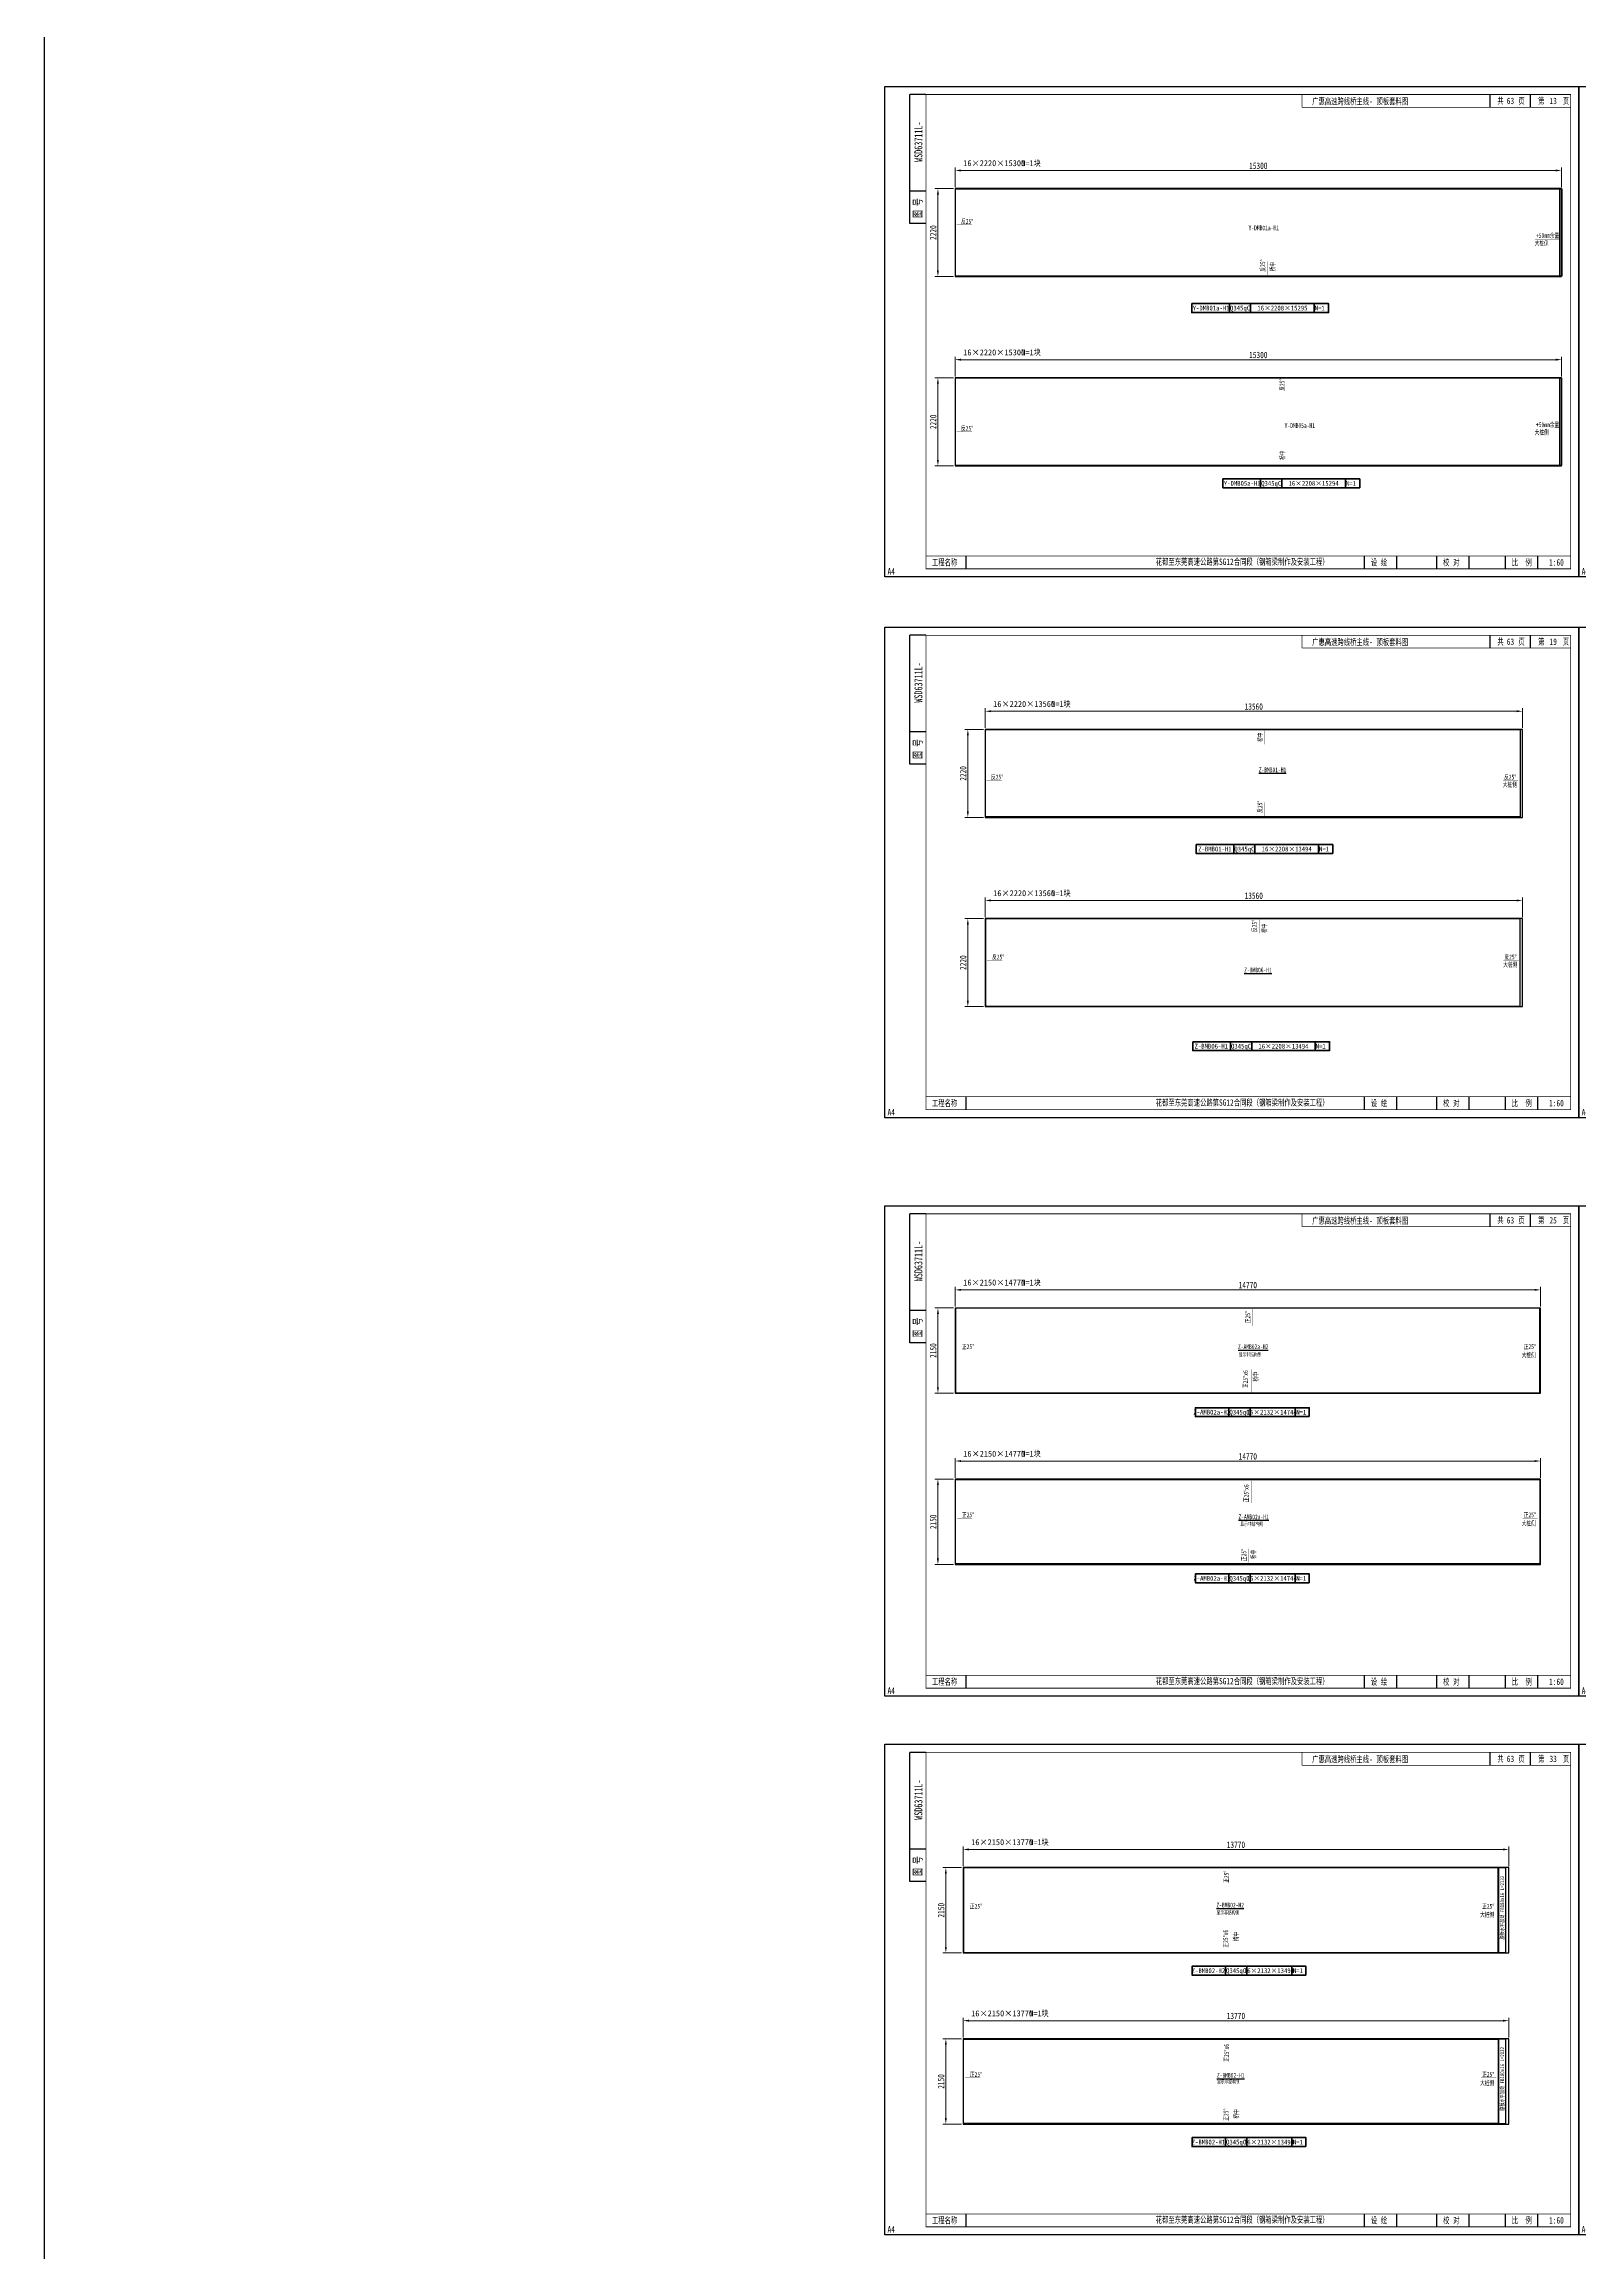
# Model space of a CAD drawing. Extents: x 1629247 to 2251351, y -601856 to -65897.
# Drawn here: x 2065548 to 2104269, y -172429 to -116702 of the extents above; entities that cross this region are included whole.
import ezdxf
from ezdxf.enums import TextEntityAlignment as Align

# ---------------------------------------------------------------- set-up
doc = ezdxf.new("R2010")
doc.units = 0
doc.header["$LTSCALE"] = 2
doc.header["$MEASUREMENT"] = 0
doc.header["$PDMODE"] = 35
doc.header["$PDSIZE"] = 50
doc.linetypes.add('PHANTOM', pattern=[63.5, 31.75, -6.35, 6.35, -6.35, 6.35, -6.35])
doc.layers.get('0').update_dxf_attribs({"linetype": 'CONTINUOUS'})
doc.layers.get('Defpoints').update_dxf_attribs({"linetype": 'CONTINUOUS'})
doc.layers.add('1图框轮廓', color=7, linetype='CONTINUOUS', lineweight=35)
doc.layers.add('标注层', color=3, linetype='CONTINUOUS', lineweight=13)
doc.layers.add('A3', color=7, linetype='CONTINUOUS')
doc.styles.add('仿宋', font='仿宋_GB2312_1.ttf', dxfattribs={"width": 0.7})
doc.dimstyles.new('标准标注样式-60', dxfattribs={"dimscale": 60, "dimtxt": 2.7, "dimasz": 2.5, "dimexe": 1.25, "dimexo": 0.625, "dimtad": 1, "dimdec": 0, "dimdsep": 46, "dimtxsty": '仿宋', "dimcen": 2.5, "dimclrd": 3, "dimclre": 3, "dimclrt": 4, "dimazin": 0, "dimtfac": 1, "dimtdec": 0, "dimtmove": 0, "dimatfit": 3, "dimfxl": 1.25, "dimlwd": 13, "dimlwe": 13, "dimarcsym": 0})

# ---------------------------------------------------------------- blocks, each defined once
blk = doc.blocks.new('*D991')
at = {"color": 3, "lineweight": 13, "ltscale": 3}
for p, q in [((2088532, -120311), (2088532, -119815)), ((2103832, -120311), (2103832, -119815))]:
    blk.add_line(p, q, dxfattribs=at)
at = {"color": 3, "linetype": 'ByBlock', "lineweight": 13, "ltscale": 3}
blk.add_line((2103682, -119890), (2088682, -119890), dxfattribs=at)
at = {"color": 3, "ltscale": 3}
for points in [[(2088682, -119865), (2088682, -119915), (2088532, -119890)], [(2103682, -119865), (2103682, -119915), (2103832, -119890)]]:
    blk.add_solid(points, dxfattribs=at)
at = {"layer": 'Defpoints', "color": 0, "ltscale": 3}
for p in [(2088532, -119890), (2088532, -120349), (2103832, -120349)]:
    blk.add_point(p, dxfattribs=at)
at = {"color": 4, "ltscale": 3, "insert": (2096182, -119772), "char_height": 162, "attachment_point": 5, "style": '仿宋'}
blk.add_mtext('15300', dxfattribs=at)
blk = doc.blocks.new('*D992')
at = {"color": 3, "lineweight": 13, "ltscale": 3}
for p, q in [((2088494, -120349), (2088023, -120349)), ((2088494, -122569), (2088023, -122569))]:
    blk.add_line(p, q, dxfattribs=at)
at = {"color": 3, "linetype": 'ByBlock', "lineweight": 13, "ltscale": 3}
blk.add_line((2088098, -120499), (2088098, -122419), dxfattribs=at)
at = {"color": 3, "ltscale": 3}
for points in [[(2088073, -120499), (2088123, -120499), (2088098, -120349)], [(2088073, -122419), (2088123, -122419), (2088098, -122569)]]:
    blk.add_solid(points, dxfattribs=at)
at = {"layer": 'Defpoints', "color": 0, "ltscale": 3}
for p in [(2088532, -120349), (2088098, -122569), (2088532, -122569)]:
    blk.add_point(p, dxfattribs=at)
at = {"color": 4, "ltscale": 3, "insert": (2087980, -121459), "char_height": 162, "attachment_point": 5, "rotation": 90, "style": '仿宋'}
blk.add_mtext('2220', dxfattribs=at)
blk = doc.blocks.new('tukuangA4-')
at = {"layer": 'A3'}
for p, q in [((537, 7565), (537, 10327)), ((882, 10327), (537, 10327)), ((12951, 10051), (12951, 10327)), ((13814, 10051), (13814, 10327)), ((882, 8256), (537, 8256)), ((882, 7565), (537, 7565)), ((1745, 173), (1745, 449)), ((10266, 173), (10266, 449)), ((10957, 173), (10957, 449)), ((11811, 173), (11811, 449)), ((12502, 173), (12502, 449)), ((13280, 173), (13280, 449)), ((13971, 173), (13971, 449))]:
    blk.add_line(p, q, dxfattribs=at)
blk.add_lwpolyline([(14850, 10500), (14850, 0), (0, 0), (0, 10500)], close=True, dxfattribs=at)
for points, const_width in [([(882, 10327), (14677, 10327), (14677, 173), (882, 173), (882, 10327)], 17.3), ([(8927, 10051), (8927, 10327)], 13.8), ([(8927, 10051), (14677, 10051)], 13.8), ([(882, 449), (14677, 449)], 13.8)]:
    blk.add_lwpolyline(points, dxfattribs=dict(at, const_width=const_width))
at = {"layer": 'A3', "color": 7, "linetype": 'Continuous', "style": '仿宋', "width": 0.7}
for s, p in [('共    页', (13106, 10120)), ('第     页', (13977, 10120)), ('工程名称', (1009, 242)), ('花都至东莞高速公路第SG12合同段（钢箱梁制作及安装工程）', (5798, 255)), ('设 绘', (10401, 242)), ('校 对', (11946, 242)), ('比  例', (13415, 242))]:
    blk.add_text(s, height=138.1, dxfattribs=at).set_placement(p)
blk.add_text('WSD63711L-', height=172.6, rotation=90, dxfattribs=at).set_placement((806, 9316), align=Align.CENTER)
blk.add_text('图 号', height=172.6, rotation=90, dxfattribs=at).set_placement((793, 7681))
blk.add_text('A4', height=138.1, dxfattribs=at).set_placement((139, 50), align=Align.CENTER)
blk = doc.blocks.new('*D945')
at = {"color": 3, "lineweight": 13, "ltscale": 3}
for p, q in [((2088532, -125087), (2088532, -124591)), ((2103832, -125087), (2103832, -124591))]:
    blk.add_line(p, q, dxfattribs=at)
at = {"color": 3, "linetype": 'ByBlock', "lineweight": 13, "ltscale": 3}
blk.add_line((2103682, -124666), (2088682, -124666), dxfattribs=at)
at = {"color": 3, "ltscale": 3}
for points in [[(2088682, -124641), (2088682, -124691), (2088532, -124666)], [(2103682, -124641), (2103682, -124691), (2103832, -124666)]]:
    blk.add_solid(points, dxfattribs=at)
at = {"layer": 'Defpoints', "color": 0, "ltscale": 3}
for p in [(2088532, -124666), (2088532, -125125), (2103832, -125125)]:
    blk.add_point(p, dxfattribs=at)
at = {"color": 4, "ltscale": 3, "insert": (2096182, -124548), "char_height": 162, "attachment_point": 5, "style": '仿宋'}
blk.add_mtext('15300', dxfattribs=at)
blk = doc.blocks.new('*D946')
at = {"color": 3, "lineweight": 13, "ltscale": 3}
for p, q in [((2088494, -125125), (2088023, -125125)), ((2088494, -127345), (2088023, -127345))]:
    blk.add_line(p, q, dxfattribs=at)
at = {"color": 3, "linetype": 'ByBlock', "lineweight": 13, "ltscale": 3}
blk.add_line((2088098, -125275), (2088098, -127195), dxfattribs=at)
at = {"color": 3, "ltscale": 3}
for points in [[(2088073, -125275), (2088123, -125275), (2088098, -125125)], [(2088073, -127195), (2088123, -127195), (2088098, -127345)]]:
    blk.add_solid(points, dxfattribs=at)
at = {"layer": 'Defpoints', "color": 0, "ltscale": 3}
for p in [(2088532, -125125), (2088098, -127345), (2088532, -127345)]:
    blk.add_point(p, dxfattribs=at)
at = {"color": 4, "ltscale": 3, "insert": (2087980, -126235), "char_height": 162, "attachment_point": 5, "rotation": 90, "style": '仿宋'}
blk.add_mtext('2220', dxfattribs=at)
blk = doc.blocks.new('*D967')
at = {"color": 3, "lineweight": 13, "ltscale": 3}
for p, q in [((2089287, -133962), (2089287, -133466)), ((2102847, -133962), (2102847, -133466))]:
    blk.add_line(p, q, dxfattribs=at)
at = {"color": 3, "linetype": 'ByBlock', "lineweight": 13, "ltscale": 3}
blk.add_line((2102697, -133541), (2089437, -133541), dxfattribs=at)
at = {"color": 3, "ltscale": 3}
for points in [[(2089437, -133516), (2089437, -133566), (2089287, -133541)], [(2102697, -133516), (2102697, -133566), (2102847, -133541)]]:
    blk.add_solid(points, dxfattribs=at)
at = {"layer": 'Defpoints', "color": 0, "ltscale": 3}
for p in [(2089287, -133541), (2089287, -134000), (2102847, -134000)]:
    blk.add_point(p, dxfattribs=at)
at = {"color": 4, "ltscale": 3, "insert": (2096067, -133423), "char_height": 162, "attachment_point": 5, "style": '仿宋'}
blk.add_mtext('13560', dxfattribs=at)
blk = doc.blocks.new('*D968')
at = {"color": 3, "lineweight": 13, "ltscale": 3}
for p, q in [((2089249, -134000), (2088778, -134000)), ((2089249, -136220), (2088778, -136220))]:
    blk.add_line(p, q, dxfattribs=at)
at = {"color": 3, "linetype": 'ByBlock', "lineweight": 13, "ltscale": 3}
blk.add_line((2088853, -134150), (2088853, -136070), dxfattribs=at)
at = {"color": 3, "ltscale": 3}
for points in [[(2088828, -134150), (2088878, -134150), (2088853, -134000)], [(2088828, -136070), (2088878, -136070), (2088853, -136220)]]:
    blk.add_solid(points, dxfattribs=at)
at = {"layer": 'Defpoints', "color": 0, "ltscale": 3}
for p in [(2089287, -134000), (2088853, -136220), (2089287, -136220)]:
    blk.add_point(p, dxfattribs=at)
at = {"color": 4, "ltscale": 3, "insert": (2088735, -135110), "char_height": 162, "attachment_point": 5, "rotation": 90, "style": '仿宋'}
blk.add_mtext('2220', dxfattribs=at)
blk = doc.blocks.new('*D969')
at = {"color": 3, "lineweight": 13, "ltscale": 3}
for p, q in [((2089287, -138738), (2089287, -138242)), ((2102847, -138738), (2102847, -138242))]:
    blk.add_line(p, q, dxfattribs=at)
at = {"color": 3, "linetype": 'ByBlock', "lineweight": 13, "ltscale": 3}
blk.add_line((2102697, -138317), (2089437, -138317), dxfattribs=at)
at = {"color": 3, "ltscale": 3}
for points in [[(2089437, -138292), (2089437, -138342), (2089287, -138317)], [(2102697, -138292), (2102697, -138342), (2102847, -138317)]]:
    blk.add_solid(points, dxfattribs=at)
at = {"layer": 'Defpoints', "color": 0, "ltscale": 3}
for p in [(2089287, -138317), (2089287, -138776), (2102847, -138776)]:
    blk.add_point(p, dxfattribs=at)
at = {"color": 4, "ltscale": 3, "insert": (2096067, -138199), "char_height": 162, "attachment_point": 5, "style": '仿宋'}
blk.add_mtext('13560', dxfattribs=at)
blk = doc.blocks.new('*D970')
at = {"color": 3, "lineweight": 13, "ltscale": 3}
for p, q in [((2089249, -138776), (2088778, -138776)), ((2089249, -140996), (2088778, -140996))]:
    blk.add_line(p, q, dxfattribs=at)
at = {"color": 3, "linetype": 'ByBlock', "lineweight": 13, "ltscale": 3}
blk.add_line((2088853, -138926), (2088853, -140846), dxfattribs=at)
at = {"color": 3, "ltscale": 3}
for points in [[(2088828, -138926), (2088878, -138926), (2088853, -138776)], [(2088828, -140846), (2088878, -140846), (2088853, -140996)]]:
    blk.add_solid(points, dxfattribs=at)
at = {"layer": 'Defpoints', "color": 0, "ltscale": 3}
for p in [(2089287, -138776), (2088853, -140996), (2089287, -140996)]:
    blk.add_point(p, dxfattribs=at)
at = {"color": 4, "ltscale": 3, "insert": (2088735, -139886), "char_height": 162, "attachment_point": 5, "rotation": 90, "style": '仿宋'}
blk.add_mtext('2220', dxfattribs=at)
blk = doc.blocks.new('*D989')
at = {"color": 3, "lineweight": 13, "ltscale": 3}
for p, q in [((2088532, -148567), (2088532, -148071)), ((2103302, -148567), (2103302, -148071))]:
    blk.add_line(p, q, dxfattribs=at)
at = {"color": 3, "linetype": 'ByBlock', "lineweight": 13, "ltscale": 3}
blk.add_line((2103152, -148146), (2088682, -148146), dxfattribs=at)
at = {"color": 3, "ltscale": 3}
for points in [[(2088682, -148121), (2088682, -148171), (2088532, -148146)], [(2103152, -148121), (2103152, -148171), (2103302, -148146)]]:
    blk.add_solid(points, dxfattribs=at)
at = {"layer": 'Defpoints', "color": 0, "ltscale": 3}
for p in [(2088532, -148146), (2088532, -148604), (2103302, -148604)]:
    blk.add_point(p, dxfattribs=at)
at = {"color": 4, "ltscale": 3, "insert": (2095917, -148027), "char_height": 162, "attachment_point": 5, "style": '仿宋'}
blk.add_mtext('14770', dxfattribs=at)
blk = doc.blocks.new('*D990')
at = {"color": 3, "lineweight": 13, "ltscale": 3}
for p, q in [((2088494, -148604), (2088023, -148604)), ((2088494, -150754), (2088023, -150754))]:
    blk.add_line(p, q, dxfattribs=at)
at = {"color": 3, "linetype": 'ByBlock', "lineweight": 13, "ltscale": 3}
blk.add_line((2088098, -148754), (2088098, -150604), dxfattribs=at)
at = {"color": 3, "ltscale": 3}
for points in [[(2088073, -148754), (2088123, -148754), (2088098, -148604)], [(2088073, -150604), (2088123, -150604), (2088098, -150754)]]:
    blk.add_solid(points, dxfattribs=at)
at = {"layer": 'Defpoints', "color": 0, "ltscale": 3}
for p in [(2088532, -148604), (2088098, -150754), (2088532, -150754)]:
    blk.add_point(p, dxfattribs=at)
at = {"color": 4, "ltscale": 3, "insert": (2087980, -149679), "char_height": 162, "attachment_point": 5, "rotation": 90, "style": '仿宋'}
blk.add_mtext('2150', dxfattribs=at)
blk = doc.blocks.new('*D1013')
at = {"color": 3, "lineweight": 13, "ltscale": 3}
for p, q in [((2088532, -152888), (2088532, -152392)), ((2103302, -152888), (2103302, -152392))]:
    blk.add_line(p, q, dxfattribs=at)
at = {"color": 3, "linetype": 'ByBlock', "lineweight": 13, "ltscale": 3}
blk.add_line((2103152, -152467), (2088682, -152467), dxfattribs=at)
at = {"color": 3, "ltscale": 3}
for points in [[(2088682, -152442), (2088682, -152492), (2088532, -152467)], [(2103152, -152442), (2103152, -152492), (2103302, -152467)]]:
    blk.add_solid(points, dxfattribs=at)
at = {"layer": 'Defpoints', "color": 0, "ltscale": 3}
for p in [(2088532, -152467), (2088532, -152926), (2103302, -152926)]:
    blk.add_point(p, dxfattribs=at)
at = {"color": 4, "ltscale": 3, "insert": (2095917, -152349), "char_height": 162, "attachment_point": 5, "style": '仿宋'}
blk.add_mtext('14770', dxfattribs=at)
blk = doc.blocks.new('*D1014')
at = {"color": 3, "lineweight": 13, "ltscale": 3}
for p, q in [((2088494, -152926), (2088023, -152926)), ((2088494, -155076), (2088023, -155076))]:
    blk.add_line(p, q, dxfattribs=at)
at = {"color": 3, "linetype": 'ByBlock', "lineweight": 13, "ltscale": 3}
blk.add_line((2088098, -153076), (2088098, -154926), dxfattribs=at)
at = {"color": 3, "ltscale": 3}
for points in [[(2088073, -153076), (2088123, -153076), (2088098, -152926)], [(2088073, -154926), (2088123, -154926), (2088098, -155076)]]:
    blk.add_solid(points, dxfattribs=at)
at = {"layer": 'Defpoints', "color": 0, "ltscale": 3}
for p in [(2088532, -152926), (2088098, -155076), (2088532, -155076)]:
    blk.add_point(p, dxfattribs=at)
at = {"color": 4, "ltscale": 3, "insert": (2087980, -154001), "char_height": 162, "attachment_point": 5, "rotation": 90, "style": '仿宋'}
blk.add_mtext('2150', dxfattribs=at)
blk = doc.blocks.new('*D1043')
at = {"color": 3, "lineweight": 13, "ltscale": 3}
for p, q in [((2088732, -162693), (2088732, -162197)), ((2102502, -162693), (2102502, -162197))]:
    blk.add_line(p, q, dxfattribs=at)
at = {"color": 3, "linetype": 'ByBlock', "lineweight": 13, "ltscale": 3}
blk.add_line((2102352, -162272), (2088882, -162272), dxfattribs=at)
at = {"color": 3, "ltscale": 3}
for points in [[(2088882, -162247), (2088882, -162297), (2088732, -162272)], [(2102352, -162247), (2102352, -162297), (2102502, -162272)]]:
    blk.add_solid(points, dxfattribs=at)
at = {"layer": 'Defpoints', "color": 0, "ltscale": 3}
for p in [(2088732, -162272), (2088732, -162731), (2102502, -162731)]:
    blk.add_point(p, dxfattribs=at)
at = {"color": 4, "ltscale": 3, "insert": (2095617, -162154), "char_height": 162, "attachment_point": 5, "style": '仿宋'}
blk.add_mtext('13770', dxfattribs=at)
blk = doc.blocks.new('*D1044')
at = {"color": 3, "lineweight": 13, "ltscale": 3}
for p, q in [((2088694, -162731), (2088223, -162731)), ((2088694, -164881), (2088223, -164881))]:
    blk.add_line(p, q, dxfattribs=at)
at = {"color": 3, "linetype": 'ByBlock', "lineweight": 13, "ltscale": 3}
blk.add_line((2088298, -162881), (2088298, -164731), dxfattribs=at)
at = {"color": 3, "ltscale": 3}
for points in [[(2088273, -162881), (2088323, -162881), (2088298, -162731)], [(2088273, -164731), (2088323, -164731), (2088298, -164881)]]:
    blk.add_solid(points, dxfattribs=at)
at = {"layer": 'Defpoints', "color": 0, "ltscale": 3}
for p in [(2088732, -162731), (2088298, -164881), (2088732, -164881)]:
    blk.add_point(p, dxfattribs=at)
at = {"color": 4, "ltscale": 3, "insert": (2088180, -163806), "char_height": 162, "attachment_point": 5, "rotation": 90, "style": '仿宋'}
blk.add_mtext('2150', dxfattribs=at)
blk = doc.blocks.new('*D1045')
at = {"color": 3, "lineweight": 13, "ltscale": 3}
for p, q in [((2088732, -167015), (2088732, -166519)), ((2102502, -167015), (2102502, -166519))]:
    blk.add_line(p, q, dxfattribs=at)
at = {"color": 3, "linetype": 'ByBlock', "lineweight": 13, "ltscale": 3}
blk.add_line((2102352, -166594), (2088882, -166594), dxfattribs=at)
at = {"color": 3, "ltscale": 3}
for points in [[(2088882, -166569), (2088882, -166619), (2088732, -166594)], [(2102352, -166569), (2102352, -166619), (2102502, -166594)]]:
    blk.add_solid(points, dxfattribs=at)
at = {"layer": 'Defpoints', "color": 0, "ltscale": 3}
for p in [(2088732, -166594), (2088732, -167053), (2102502, -167053)]:
    blk.add_point(p, dxfattribs=at)
at = {"color": 4, "ltscale": 3, "insert": (2095617, -166475), "char_height": 162, "attachment_point": 5, "style": '仿宋'}
blk.add_mtext('13770', dxfattribs=at)
blk = doc.blocks.new('*D1046')
at = {"color": 3, "lineweight": 13, "ltscale": 3}
for p, q in [((2088694, -167053), (2088223, -167053)), ((2088694, -169203), (2088223, -169203))]:
    blk.add_line(p, q, dxfattribs=at)
at = {"color": 3, "linetype": 'ByBlock', "lineweight": 13, "ltscale": 3}
blk.add_line((2088298, -167203), (2088298, -169053), dxfattribs=at)
at = {"color": 3, "ltscale": 3}
for points in [[(2088273, -167203), (2088323, -167203), (2088298, -167053)], [(2088273, -169053), (2088323, -169053), (2088298, -169203)]]:
    blk.add_solid(points, dxfattribs=at)
at = {"layer": 'Defpoints', "color": 0, "ltscale": 3}
for p in [(2088732, -167053), (2088298, -169203), (2088732, -169203)]:
    blk.add_point(p, dxfattribs=at)
at = {"color": 4, "ltscale": 3, "insert": (2088180, -168128), "char_height": 162, "attachment_point": 5, "rotation": 90, "style": '仿宋'}
blk.add_mtext('2150', dxfattribs=at)

msp = doc.modelspace()

# ---------------------------------------------------------------- linework, layer by layer
at = {"color": 3, "ltscale": 3}
for p, q in [((2103787, -122559), (2103787, -120351)), ((2103785.6, -127334.9), (2103785.6, -125126.9))]:
    msp.add_line(p, q, dxfattribs=at)
at = {"color": 8, "ltscale": 3}
for points in [[(2065547.6, -218566.9), (2251350.7, -218566.9), (2251350.7, -65896.9), (2065547.6, -65896.9)], [(2088531.7, -122569), (2103831.7, -122569), (2103831.7, -120349), (2088531.7, -120349)], [(2088531.7, -127344.9), (2103831.7, -127344.9), (2103831.7, -125124.9), (2088531.7, -125124.9)], [(2089286.6, -136220), (2102846.6, -136220), (2102846.6, -134000), (2089286.6, -134000)], [(2089286.6, -140995.9), (2102846.6, -140995.9), (2102846.6, -138775.9), (2089286.6, -138775.9)], [(2088531.7, -150754.3), (2103301.7, -150754.3), (2103301.7, -148604.3), (2088531.7, -148604.3)], [(2088531.7, -155075.8), (2103301.7, -155075.8), (2103301.7, -152925.8), (2088531.7, -152925.8)], [(2088731.7, -164881), (2102502.1, -164881), (2102502.1, -162731), (2088731.7, -162731)], [(2088731.7, -169202.5), (2102502.1, -169202.5), (2102502.1, -167052.5), (2088731.7, -167052.5)]]:
    msp.add_lwpolyline(points, close=True, dxfattribs=at)
at = {"color": 1}
for points in [[(2103787, -122559), (2088541.7, -122559), (2088541.7, -120351), (2103787, -120351), (2103837, -120351), (2103837, -122559), (2103787, -122559)], [(2103785.6, -127334.9), (2088541.7, -127334.9), (2088541.7, -125126.9), (2103785.6, -125126.9), (2103835.6, -125126.9), (2103835.6, -127334.9), (2103785.6, -127334.9)]]:
    msp.add_lwpolyline(points, dxfattribs=at)
for points in [[(2102790.6, -136210), (2089296.6, -136210), (2089296.6, -134001.8), (2102790.6, -134001.8)], [(2089296.6, -140985.9), (2102790.6, -140985.9), (2102790.6, -138777.9), (2089296.6, -138777.9)], [(2088541.7, -150744.3), (2103285.7, -150744.3), (2103285.7, -148612.3), (2088541.7, -148612.3)], [(2088541.7, -152933.8), (2103285.7, -152933.8), (2103285.7, -155065.8), (2088541.7, -155065.8)], [(2088741.7, -164871), (2102235.7, -164871), (2102235.7, -162739), (2088741.7, -162739)], [(2088741.7, -167060.5), (2102235.7, -167060.5), (2102235.7, -169192.5), (2088741.7, -169192.5)]]:
    msp.add_lwpolyline(points, close=True, dxfattribs=at)
at = {"color": 2, "ltscale": 3}
for points in [[(2102245.7, -162739), (2102245.7, -164871), (2102425.7, -164871), (2102425.7, -162739)], [(2102245.7, -167060.5), (2102245.7, -169192.5), (2102425.7, -169192.5), (2102425.7, -167060.5)]]:
    msp.add_lwpolyline(points, close=True, dxfattribs=at)
at = {"layer": '1图框轮廓', "color": 30, "ltscale": 3}
for p, q in [((2095454.2, -123475.5), (2095454.2, -123250.5)), ((2095988.7, -123475.5), (2095988.7, -123250.5)), ((2097592.7, -123475.5), (2097592.7, -123250.5)), ((2096240.6, -127900.4), (2096240.6, -127675.4)), ((2096775.1, -127900.4), (2096775.1, -127675.4)), ((2098379.1, -127900.4), (2098379.1, -127675.4)), ((2095563.1, -137130.7), (2095563.1, -136905.7)), ((2096097.6, -137130.7), (2096097.6, -136905.7)), ((2097701.6, -137130.7), (2097701.6, -136905.7)), ((2095479.9, -142108.3), (2095479.9, -141883.3)), ((2096014.4, -142108.3), (2096014.4, -141883.3)), ((2097618.4, -142108.3), (2097618.4, -141883.3)), ((2095439.1, -151120.7), (2095439.1, -151345.7)), ((2095973.6, -151345.7), (2095973.6, -151120.7)), ((2097108, -151120.7), (2097108, -151345.7)), ((2095439.1, -155316), (2095439.1, -155541)), ((2095973.6, -155541), (2095973.6, -155316)), ((2097108, -155316), (2097108, -155541)), ((2095354.9, -165219), (2095354.9, -165444)), ((2095889.4, -165444), (2095889.4, -165219)), ((2097023.8, -165219), (2097023.8, -165444)), ((2095354.9, -169545.6), (2095354.9, -169770.6)), ((2095889.4, -169770.6), (2095889.4, -169545.6)), ((2097023.8, -169545.6), (2097023.8, -169770.6))]:
    msp.add_line(p, q, dxfattribs=at)
for points in [[(2094502.7, -123250.5), (2097952.7, -123250.5), (2097952.7, -123475.5), (2094502.7, -123475.5)], [(2095289.1, -127675.4), (2098739.1, -127675.4), (2098739.1, -127900.4), (2095289.1, -127900.4)], [(2094611.6, -136905.7), (2098061.6, -136905.7), (2098061.6, -137130.7), (2094611.6, -137130.7)], [(2094528.4, -141883.3), (2097978.4, -141883.3), (2097978.4, -142108.3), (2094528.4, -142108.3)], [(2097468, -151345.7), (2094593.4, -151345.7), (2094593.4, -151120.7), (2097468, -151120.7)], [(2097468, -155541), (2094593.4, -155541), (2094593.4, -155316), (2097468, -155316)], [(2097383.8, -165444), (2094509.2, -165444), (2094509.2, -165219), (2097383.8, -165219)], [(2097383.8, -169770.6), (2094509.2, -169770.6), (2094509.2, -169545.6), (2097383.8, -169545.6)]]:
    msp.add_lwpolyline(points, close=True, dxfattribs=at)
at = {"layer": '标注层', "color": 42}
for points in [[(2088560.9, -121263.6, 0, 25, 0), (2088635.7, -121263.6, 5, 5, 0), (2088956.5, -121263.6, 5, 5, 0)], [(2103787, -121630.8, 0, 25, 0), (2103712.2, -121630.8, 5, 5, 0), (2103160.3, -121630.8, 5, 5, 0)], [(2096411.4, -122541.6, 0, 25, 0), (2096411.4, -122466.8, 5, 5, 0), (2096411.4, -122182.2, 5, 5, 0)], [(2096897.6, -125126.9, 0, 25, 0), (2096897.6, -125201.7, 5, 5, 0), (2096897.6, -125486.3, 5, 5, 0)], [(2088560.9, -126485.8, 0, 25, 0), (2088635.7, -126485.8, 5, 5, 0), (2088956.5, -126485.8, 5, 5, 0)], [(2103785.6, -126406.6, 0, 25, 0), (2103710.8, -126406.6, 5, 5, 0), (2103158.9, -126406.6, 5, 5, 0)], [(2096897.6, -127315.9, 0, 25, 0), (2096897.6, -127241.1, 5, 5, 0), (2096897.6, -126956.5, 5, 5, 0)], [(2096340.3, -134019, 0, 25, 0), (2096340.3, -134093.8, 5, 5, 0), (2096340.3, -134378.4, 5, 5, 0)], [(2089315.8, -135287.8, 0, 25, 0), (2089390.6, -135287.8, 5, 5, 0), (2089711.4, -135287.8, 5, 5, 0)], [(2102750.3, -135287.8, 0, 25, 0), (2102675.5, -135287.8, 5, 5, 0), (2102354.7, -135287.8, 5, 5, 0)], [(2096340.3, -136197.1, 0, 25, 0), (2096340.3, -136122.3, 5, 5, 0), (2096340.3, -135837.7, 5, 5, 0)], [(2096201.2, -138789, 0, 25, 0), (2096201.2, -138863.8, 5, 5, 0), (2096201.2, -139148.4, 5, 5, 0)], [(2089326.5, -139830.6, 0, 25, 0), (2089401.3, -139830.6, 5, 5, 0), (2089722.1, -139830.6, 5, 5, 0)], [(2102760.7, -139830.6, 0, 25, 0), (2102685.9, -139830.6, 5, 5, 0), (2102365.1, -139830.6, 5, 5, 0)], [(2096035, -148625.1, 0, 25, 0), (2096035, -148699.9, 5, 5, 0), (2096035, -149054.6, 5, 5, 0)], [(2088570.3, -149665.1, 0, 25, 0), (2088645.2, -149665.1, 5, 5, 0), (2088966, -149665.1, 5, 5, 0)], [(2103245.5, -149665.1, 0, 25, 0), (2103170.6, -149665.1, 5, 5, 0), (2102849.8, -149665.1, 5, 5, 0)], [(2096000, -150744.3, 0, 25, 0), (2096000, -150669.4, 5, 5, 0), (2096000, -150153.5, 5, 5, 0)], [(2096000, -152956.8, 0, 25, 0), (2096000, -153031.7, 5, 5, 0), (2096000, -153526.8, 5, 5, 0)], [(2088570.3, -153911.4, 0, 25, 0), (2088645.2, -153911.4, 5, 5, 0), (2088966, -153911.4, 5, 5, 0)], [(2103245.5, -153911.4, 0, 25, 0), (2103170.6, -153911.4, 5, 5, 0), (2102849.8, -153911.4, 5, 5, 0)], [(2095935.6, -155036.6, 0, 25, 0), (2095935.6, -154961.8, 5, 5, 0), (2095935.6, -154677.2, 5, 5, 0)], [(2095491.1, -162751.8, 0, 25, 0), (2095491.1, -162826.6, 5, 5, 0), (2095491.1, -163181.3, 5, 5, 0)], [(2088770.3, -163791.8, 0, 25, 0), (2088845.1, -163791.8, 5, 5, 0), (2089165.9, -163791.8, 5, 5, 0)], [(2102195.4, -163791.8, 0, 25, 0), (2102120.6, -163791.8, 5, 5, 0), (2101799.8, -163791.8, 5, 5, 0)], [(2095500.4, -164871, 0, 25, 0), (2095500.4, -164796.1, 5, 5, 0), (2095500.4, -164280.2, 5, 5, 0)], [(2095500.4, -167083.6, 0, 25, 0), (2095500.4, -167158.4, 5, 5, 0), (2095500.4, -167653.5, 5, 5, 0)], [(2088770.3, -168038.2, 0, 25, 0), (2088845.1, -168038.2, 5, 5, 0), (2089165.9, -168038.2, 5, 5, 0)], [(2102195.4, -168038.2, 0, 25, 0), (2102120.6, -168038.2, 5, 5, 0), (2101799.8, -168038.2, 5, 5, 0)], [(2095484.4, -169163.3, 0, 25, 0), (2095484.4, -169088.5, 5, 5, 0), (2095484.4, -168803.9, 5, 5, 0)]]:
    msp.add_lwpolyline(points, format="xyseb", dxfattribs=at)

# ---------------------------------------------------------------- block references
at = {"color": 8, "yscale": 1.179310344828991, "zscale": 1.179310344827586}
for p, xscale in [((2086756, -130149.7), 1.179310344828991), ((2104268.7, -130149.7), 1.179310345090926), ((2086756, -143800.8), 1.179310344828991), ((2104268.7, -143800.8), 1.179310345090926), ((2086756, -158405), 1.179310344828991), ((2104268.7, -158405), 1.179310345090926), ((2086756, -172000.1), 1.179310344828991), ((2104268.7, -172000.1), 1.179310345090926)]:
    msp.add_blockref('tukuangA4-', p, dxfattribs=dict(at, xscale=xscale))

# ---------------------------------------------------------------- texts
at = {"color": 7, "style": '仿宋', "width": 0.85}
for s, p in [('16×2220×15300', (2088737.2, -119781.1)), ('N=1块', (2090201.5, -119781.1)), ('16×2220×15300', (2088737.2, -124557)), ('N=1块', (2090201.5, -124557)), ('16×2220×13560', (2089492.1, -133432.2)), ('N=1块', (2090956.4, -133432.2)), ('16×2220×13560', (2089492.1, -138208.1)), ('N=1块', (2090956.4, -138208.1)), ('16×2150×14770', (2088737.2, -148036.4)), ('N=1块', (2090201.5, -148036.4)), ('16×2150×14770', (2088737.2, -152358)), ('N=1块', (2090201.5, -152358)), ('16×2150×13770', (2088937.2, -162163.1)), ('N=1块', (2090401.5, -162163.1)), ('16×2150×13770', (2088937.2, -166484.7)), ('N=1块', (2090401.5, -166484.7))]:
    msp.add_text(s, height=150, dxfattribs=at).set_placement(p)
at = {"color": 6, "linetype": 'PHANTOM', "ltscale": 10, "style": '仿宋', "width": 0.7}
for s, p in [('Y-DMB01a-H1', (2096318, -121400.4)), ('Y-DMB05a-H1', (2097228.7, -126390.2))]:
    msp.add_text(s, height=121.5, dxfattribs=at).set_placement(p, align=Align.CENTER)
at = {"color": 7, "style": '仿宋', "width": 0.85}
for s, p in [('Y-DMB01a-H1', (2094990.9, -123363)), ('Q345qC', (2095721.5, -123363)), ('16×2208×15295', (2096790.7, -123363)), ('N=1 ', (2097772.7, -123363)), ('Y-DMB05a-H1', (2095775.4, -127787.9)), ('Q345qC', (2096507.8, -127787.9)), ('16×2208×15294', (2097577.1, -127787.9)), ('N=1 ', (2098559.1, -127787.9)), ('Z-BMB01-H1', (2095086.8, -137018.2)), ('Q345qC', (2095830.4, -137018.2)), ('16×2208×13494', (2096899.6, -137018.2)), ('N=1 ', (2097881.6, -137018.2)), ('Z-BMB06-H1', (2094995.4, -141995.8)), ('Q345qC', (2095747.2, -141995.8)), ('16×2208×13494', (2096816.4, -141995.8)), ('N=1 ', (2097798.4, -141995.8)), ('Z-AMB02a-H2', (2095007.7, -151233.2)), ('Q345qC', (2095706.3, -151233.2)), ('16×2132×14744', (2096520.9, -151233.2)), ('N=1 ', (2097309.1, -151233.2)), ('Z-AMB02a-H1', (2095007.7, -155428.5)), ('Q345qC', (2095706.3, -155428.5)), ('16×2132×14744', (2096520.9, -155428.5)), ('N=1 ', (2097309.1, -155428.5)), ('Z-BMB02-H2', (2094923.5, -165331.5)), ('Q345qC', (2095622.1, -165331.5)), ('16×2132×13494', (2096450.8, -165331.5)), ('N=1 ', (2097224.9, -165331.5)), ('Z-BMB02-H1', (2094923.5, -169658.1)), ('Q345qC', (2095622.1, -169658.1)), ('16×2132×13494', (2096450.8, -169658.1)), ('N=1 ', (2097224.9, -169658.1))]:
    msp.add_text(s, height=121.5, dxfattribs=at).set_placement(p, align=Align.MIDDLE_CENTER)
at = {"color": 6, "linetype": 'PHANTOM', "ltscale": 10, "style": '仿宋', "width": 0.7}
for s, p in [('%%UZ-BMB01-H1', (2096193.5, -135081.1)), ('%%UZ-BMB06-H1', (2095826.7, -140133.6)), ('%%UZ-AMB02a-H2', (2095669.9, -149640.8)), ('%%UZ-AMB02a-H1', (2095681.7, -153938)), ('%%UZ-BMB02-H2', (2095126, -163736.7)), ('%%UZ-BMB02-H1', (2095137.8, -168034))]:
    msp.add_text(s, height=121.5, dxfattribs=at).set_placement(p)
at = {"color": 152, "linetype": 'PHANTOM', "ltscale": 10, "style": '仿宋', "width": 0.7}
for p in [(2095689.2, -149828.6), (2095727.9, -154103.5), (2095129.5, -163911.6), (2095141.9, -168182.2)]:
    msp.add_text('显示非结构侧', height=97.2, dxfattribs=at).set_placement(p)
at = {"color": 7, "style": '仿宋', "width": 0.75}
for p in [(2102334.6, -163741.5), (2102334.6, -168063)]:
    msp.add_text('腹板水平加劲 FB180x16 L=2132', height=100, rotation=90, dxfattribs=at).set_placement(p, align=Align.MIDDLE_CENTER)
at = {"layer": 'A3', "color": 6, "linetype": 'Continuous', "style": '仿宋', "width": 0.7}
for p in [(2097540.6, -118224.6), (2097540.6, -131875.7), (2097540.6, -146479.9), (2097540.6, -160075.1)]:
    msp.add_text('广惠高速跨线桥主线- 顶板套料图', height=162.857, dxfattribs=at).set_placement(p)
at = {"layer": 'A3', "color": 1, "linetype": 'Continuous', "style": '仿宋', "width": 0.7}
for s, p in [('63', (2102451.2, -118215.5)), ('13', (2103528.4, -118215.5)), ('63', (2102451.2, -131866.6)), ('19', (2103528.4, -131866.6)), ('63', (2102451.2, -146470.8)), ('25', (2103528.4, -146470.8)), ('63', (2102451.2, -160066)), ('33', (2103528.4, -160066))]:
    msp.add_text(s, height=162.86, dxfattribs=at).set_placement(p)
at = {"layer": 'A3', "color": 7, "linetype": 'Continuous', "style": '仿宋', "width": 0.7}
for p in [(2103517.9, -129864.9), (2103517.9, -143515.9), (2103517.9, -158120.2), (2103517.9, -171715.3)]:
    msp.add_text('1:60', height=162.86, dxfattribs=at).set_placement(p)
at = {"layer": '标注层', "color": 42, "style": '仿宋', "width": 0.7}
for s, p in [('反25%%D', (2088682.3, -121238.4)), ('+50mm余量', (2103189.1, -121593)), ('大桩侧', (2103155.3, -121784.3)), ('反25%%D', (2088677.8, -126460.6)), ('大桩侧', (2103153.9, -126560.2)), ('+50mm余量', (2103187.7, -126368.9)), ('反25%%D', (2089437.2, -135262.5)), ('大桩侧', (2102350.2, -135452.7)), ('反25%%D', (2102383.5, -135262.5)), ('反25%%D', (2089464.7, -139805.4)), ('大桩侧', (2102360.6, -139995.6)), ('反25%%D', (2102391, -139805.4)), ('正25%%D', (2088704.9, -149639.9)), ('大桩侧', (2102828.2, -149852.7)), ('正25%%D', (2102878.6, -149639.9)), ('正25%%D', (2088704.9, -153886.2)), ('正25%%D', (2102878.6, -153886.2)), ('大桩侧', (2102828.2, -154099)), ('正25%%D', (2088904.9, -163766.6)), ('正25%%D', (2101828.6, -163766.6)), ('大桩侧', (2101778.2, -163979.4)), ('正25%%D', (2088904.9, -168012.9)), ('大桩侧', (2101778.2, -168225.7)), ('正25%%D', (2101828.6, -168012.9))]:
    msp.add_text(s, height=121.5, dxfattribs=at).set_placement(p)
for s, p in [('反25%%D', (2096354.2, -122444.9)), ('桥中', (2096602.6, -122435)), ('反25%%D', (2096840.4, -125451.2)), ('桥中', (2096849.9, -127194.2)), ('桥中', (2096289.9, -134312.9)), ('反25%%D', (2096283.1, -136104.7)), ('反25%%D', (2096144, -139113.4)), ('桥中', (2096392.4, -139134.7)), ('正25%%D', (2095977.8, -148987.7)), ('正25%%Dx6', (2095919.4, -150623.5)), ('桥中', (2096177.4, -150458.3)), ('正25%%Dx6', (2095938.3, -153504.5)), ('正25%%D', (2095878.4, -154993.6)), ('桥中', (2096118.3, -154941.4)), ('正25%%D', (2095433.9, -163114.4)), ('正25%%Dx6', (2095419.7, -164750.2)), ('桥中', (2095677.7, -164585)), ('正25%%Dx6', (2095438.6, -167631.2)), ('正25%%D', (2095427.2, -169120.3)), ('桥中', (2095685.9, -169068.1))]:
    msp.add_text(s, height=121.5, rotation=90, dxfattribs=at).set_placement(p)

# ---------------------------------------------------------------- dimensions: what is measured, and where the dimension line sits
at = {"color": 8, "ltscale": 3}
for base, p1, p2, picture, middle in [((2088531.7, -119890.3), (2103831.7, -120349), (2088531.7, -120349), '*D991', (2096181.7, -119771.8)), ((2088531.7, -124666.2), (2103831.7, -125124.9), (2088531.7, -125124.9), '*D945', (2096181.7, -124547.7)), ((2089286.6, -133541.3), (2102846.6, -134000), (2089286.6, -134000), '*D967', (2096066.6, -133422.8)), ((2089286.6, -138317.2), (2102846.6, -138775.9), (2089286.6, -138775.9), '*D969', (2096066.6, -138198.7)), ((2088531.7, -148145.6), (2103301.7, -148604.3), (2088531.7, -148604.3), '*D989', (2095916.7, -148027.1)), ((2088531.7, -152467.2), (2103301.7, -152925.8), (2088531.7, -152925.8), '*D1013', (2095916.7, -152348.7)), ((2088731.7, -162272.3), (2102502.1, -162731), (2088731.7, -162731), '*D1043', (2095616.9, -162153.8)), ((2088731.7, -166593.9), (2102502.1, -167052.5), (2088731.7, -167052.5), '*D1045', (2095616.9, -166475.4))]:
    dim = msp.add_linear_dim(base=base, p1=p1, p2=p2, dimstyle='标准标注样式-60', dxfattribs=at)
    dim.commit()
    dim.dimension.update_dxf_attribs({"geometry": picture, "text_midpoint": middle})
for base, p1, p2, picture, middle in [((2088098.3, -122569), (2088531.7, -120349), (2088531.7, -122569), '*D992', (2087979.8, -121459)), ((2088098.3, -127344.9), (2088531.7, -125124.9), (2088531.7, -127344.9), '*D946', (2087979.8, -126234.9)), ((2088853.2, -136220), (2089286.6, -134000), (2089286.6, -136220), '*D968', (2088734.7, -135110)), ((2088853.2, -140995.9), (2089286.6, -138775.9), (2089286.6, -140995.9), '*D970', (2088734.7, -139885.9)), ((2088098.3, -150754.3), (2088531.7, -148604.3), (2088531.7, -150754.3), '*D990', (2087979.8, -149679.3)), ((2088098.3, -155075.8), (2088531.7, -152925.8), (2088531.7, -155075.8), '*D1014', (2087979.8, -154000.8)), ((2088298.3, -164881), (2088731.7, -162731), (2088731.7, -164881), '*D1044', (2088179.8, -163806)), ((2088298.3, -169202.5), (2088731.7, -167052.5), (2088731.7, -169202.5), '*D1046', (2088179.8, -168127.5))]:
    dim = msp.add_linear_dim(base=base, p1=p1, p2=p2, angle=90, dimstyle='标准标注样式-60', dxfattribs=at)
    dim.commit()
    dim.dimension.update_dxf_attribs({"geometry": picture, "text_midpoint": middle})

doc.saveas('drawing.dxf')
